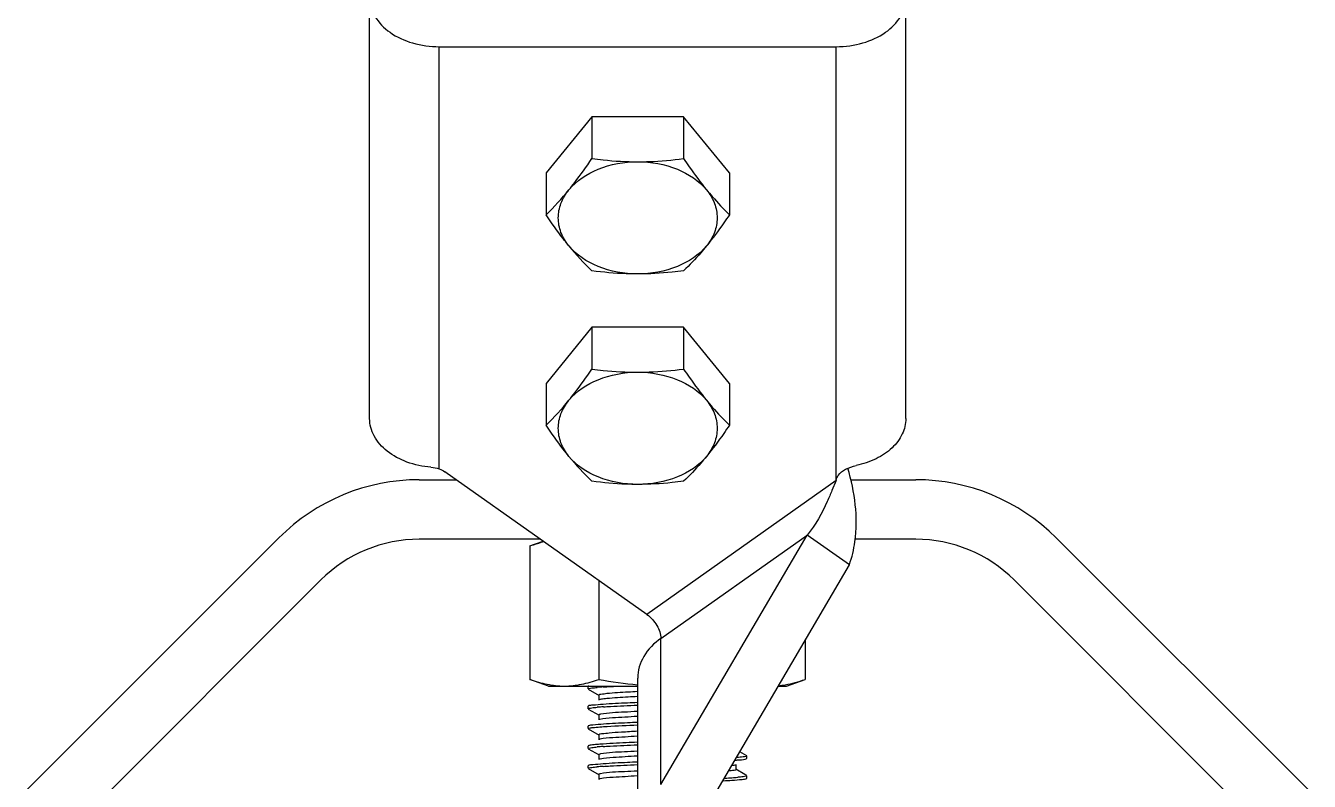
# Model space of a CAD drawing. Extents: x 12300 to 361047, y -1498650 to 1244242.
# Drawn here: x 266639 to 267101.5, y 111568.3 to 111840.9 of the extents above; entities that cross this region are included whole.
import ezdxf

# ---------------------------------------------------------------- set-up
doc = ezdxf.new("R2010")
doc.units = 0
doc.header["$LTSCALE"] = 1000
doc.header["$MEASUREMENT"] = 0
doc.layers.get('0').update_dxf_attribs({"color": 8, "linetype": 'CONTINUOUS'})
doc.layers.add('TEXT', color=3, linetype='CONTINUOUS')

# ---------------------------------------------------------------- blocks, each defined once
blk = doc.blocks.new('KZDJ')
at = {"layer": 'TEXT', "linetype": 'Continuous'}
for p, q in [((2419800.43, 263478.39), (2419800.43, 263697.36)), ((2420041.93, 263478.39), (2420041.93, 263697.36)), ((2419831.74, 263455.69), (2419831.74, 263645.99)), ((2419831.74, 263645.99), (2420010.62, 263645.99)), ((2420010.62, 263450.39), (2420010.62, 263645.99)), ((2419900.52, 263614.37), (2419879.87, 263589.07)), ((2419900.52, 263614.37), (2419900.52, 263595.56)), ((2419941.84, 263614.37), (2419900.52, 263614.37)), ((2419962.49, 263589.07), (2419941.84, 263614.37)), ((2419941.84, 263614.37), (2419941.84, 263595.56)), ((2419879.87, 263589.07), (2419879.87, 263570.26)), ((2419962.49, 263589.07), (2419962.49, 263570.26)), ((2419900.52, 263519.5), (2419879.87, 263494.2)), ((2419900.52, 263519.5), (2419900.52, 263500.69)), ((2419941.84, 263519.5), (2419900.52, 263519.5)), ((2419962.49, 263494.2), (2419941.84, 263519.5)), ((2419941.84, 263519.5), (2419941.84, 263500.69)), ((2419879.87, 263494.2), (2419879.87, 263475.39)), ((2419962.49, 263494.2), (2419962.49, 263475.39)), ((2419925.33, 263390.08), (2419834.36, 263454.4)), ((2419822.79, 263450.81), (2419839.44, 263450.81)), ((2420010.62, 263450.39), (2419925.33, 263390.08)), ((2420010.62, 263450.39), (2420008.68, 263445.93)), ((2420017.11, 263450.81), (2420046.4, 263450.81)), ((2419645.51, 263310.57), (2419759.55, 263424.61)), ((2419931.65, 263313.41), (2419997.53, 263425.86)), ((2419931.65, 263379.28), (2419997.53, 263425.86)), ((2420016.5, 263412.45), (2419997.53, 263425.86)), ((2420109.65, 263424.61), (2420223.69, 263310.57)), ((2419877.39, 263423.97), (2419822.79, 263423.97)), ((2419872.63, 263420.95), (2419878.59, 263423.12)), ((2419872.63, 263420.95), (2419872.63, 263360.81)), ((2420046.4, 263423.97), (2420019, 263423.97)), ((2419950.62, 263299.99), (2420016.5, 263412.45)), ((2419778.52, 263405.64), (2419664.48, 263291.6)), ((2419903.61, 263405.43), (2419903.61, 263360.81)), ((2420204.71, 263291.6), (2420090.67, 263405.64)), ((2419931.65, 263313.41), (2419931.65, 263379.28)), ((2419996.56, 263378.41), (2419996.56, 263360.81)), ((2419921.17, 263127.69), (2419921.17, 263361.39)), ((2419880.93, 263357.79), (2419872.63, 263360.81)), ((2419880.93, 263357.79), (2419921.17, 263357.79)), ((2419898.9, 263357.68), (2419898.82, 263357.58)), ((2419898.82, 263356.47), (2419898.82, 263357.58)), ((2419898.82, 263356.47), (2419898.82, 263357.58)), ((2419898.9, 263356.37), (2419903.76, 263353.56)), ((2419984.48, 263357.79), (2419988.26, 263357.79)), ((2419988.26, 263357.79), (2419996.56, 263360.81)), ((2419903.66, 263353.67), (2419903.66, 263351.43)), ((2419898.9, 263348.74), (2419898.82, 263348.64)), ((2419898.82, 263347.52), (2419898.82, 263348.64)), ((2419898.82, 263347.52), (2419898.82, 263348.64)), ((2419898.9, 263347.42), (2419903.76, 263344.61)), ((2419903.66, 263344.73), (2419903.66, 263342.49)), ((2419898.9, 263339.79), (2419898.82, 263339.69)), ((2419898.82, 263338.58), (2419898.82, 263339.69)), ((2419898.82, 263338.58), (2419898.82, 263339.69)), ((2419898.9, 263338.48), (2419903.76, 263335.67)), ((2419903.66, 263335.78), (2419903.66, 263333.55)), ((2419898.9, 263330.85), (2419898.82, 263330.75)), ((2419898.82, 263329.63), (2419898.82, 263330.75)), ((2419898.82, 263329.63), (2419898.82, 263330.75)), ((2419898.9, 263329.53), (2419903.76, 263326.72)), ((2419903.66, 263326.84), (2419903.66, 263324.6)), ((2419970.29, 263326.38), (2419967.15, 263328.2)), ((2419970.37, 263325.16), (2419970.37, 263326.28)), ((2419970.37, 263325.16), (2419970.37, 263326.28)), ((2419898.9, 263321.9), (2419898.82, 263321.81)), ((2419898.82, 263320.69), (2419898.82, 263321.81)), ((2419898.82, 263320.69), (2419898.82, 263321.81)), ((2419898.9, 263320.59), (2419903.76, 263317.78)), ((2419965.53, 263320.13), (2419965.53, 263322.37)), ((2419970.29, 263325.06), (2419970.37, 263325.16)), ((2419903.66, 263317.89), (2419903.66, 263315.66)), ((2419969.47, 263317.9), (2419965.43, 263320.24)), ((2419970.29, 263317.43), (2419969.47, 263317.9)), ((2419970.29, 263316.12), (2419970.37, 263316.22)), ((2419970.37, 263316.22), (2419970.37, 263317.33)), ((2419970.37, 263316.22), (2419970.37, 263317.33))]:
    blk.add_line(p, q, dxfattribs=at)
for centre, radius, start, end in [((2419790.31, 263663.02), 128.94, 313.9914, 320.77347), ((2419990.08, 263637.72), 128.94, 219.22653, 226.0086), ((2419790.31, 263568.15), 128.94, 313.9914, 320.77347), ((2419990.08, 263542.85), 128.94, 219.22653, 226.0086), ((2419822.79, 263361.36), 89.44, 90, 135), ((2420046.4, 263361.36), 89.44, 45, 90), ((2419822.79, 263361.36), 62.61, 90, 135), ((2420046.4, 263361.36), 62.61, 45, 90), ((2419915.93, 263202.95), 154.75, 93.81338, 94.8058), ((2419916.05, 263192.51), 156.25, 93.78659, 94.80606), ((2419915.81, 263177.6), 153.26, 93.84224, 94.80386), ((2419915.85, 263168.18), 153.74, 93.83235, 94.80499), ((2419941.99, 263636.73), 322.13, 273.1645, 273.8477), ((2419943.13, 263620.01), 304.26, 273.26427, 273.8614), ((2419953.34, 263469.92), 153.82, 273.83253, 274.80333)]:
    blk.add_arc(centre, radius, start, end, dxfattribs=at)
for points, knots in [([(2419800.43, 263668.13), (2419800.43, 263665.2), (2419802.34, 263658.9), (2419809.63, 263651.68), (2419819.88, 263647.05), (2419827.7, 263645.99), (2419831.74, 263645.99)], [0, 0, 0, 0, 0.209473, 0.444657, 0.712023, 1, 1, 1, 1]), ([(2420010.62, 263645.99), (2420014.66, 263645.99), (2420022.48, 263647.05), (2420032.73, 263651.68), (2420040.02, 263658.9), (2420041.93, 263665.2), (2420041.93, 263668.13)], [0, 0, 0, 0, 0.287977, 0.555343, 0.790527, 1, 1, 1, 1]), ([(2419890.2, 263581.48), (2419891.08, 263582.56), (2419894.69, 263587.13), (2419898.05, 263591.89), (2419900.52, 263595.56)], [0, 0, 0, 0, 0.239452, 1, 1, 1, 1]), ([(2419890.2, 263581.48), (2419893.58, 263585.63), (2419903.6, 263592.16), (2419915.11, 263594.13), (2419921.18, 263594.13)], [0, 0, 0, 0, 0.468341, 1, 1, 1, 1]), ([(2419900.52, 263595.56), (2419902.23, 263595.34), (2419909.09, 263594.54), (2419916, 263594.13), (2419921.18, 263594.13)], [0, 0, 0, 0, 0.249182, 1, 1, 1, 1]), ([(2419921.18, 263594.13), (2419922.91, 263594.13), (2419929.82, 263594.26), (2419936.7, 263594.9), (2419941.84, 263595.56)], [0, 0, 0, 0, 0.250767, 1, 1, 1, 1]), ([(2419921.18, 263594.13), (2419927.25, 263594.13), (2419938.76, 263592.16), (2419948.78, 263585.63), (2419952.16, 263581.48)], [0, 0, 0, 0, 0.531659, 1, 1, 1, 1]), ([(2419941.84, 263595.56), (2419942.68, 263594.31), (2419945.97, 263589.51), (2419949.44, 263584.82), (2419952.16, 263581.48)], [0, 0, 0, 0, 0.259411, 1, 1, 1, 1]), ([(2419890.2, 263556.19), (2419888.7, 263558.01), (2419886.29, 263562.01), (2419884.97, 263568.83), (2419886.29, 263575.66), (2419888.7, 263579.66), (2419890.2, 263581.48)], [0, 0, 0, 0, 0.257487, 0.5, 0.742513, 1, 1, 1, 1]), ([(2419952.16, 263581.48), (2419953.01, 263580.44), (2419956.29, 263576.55), (2419959.8, 263572.86), (2419962.49, 263570.26)], [0, 0, 0, 0, 0.264209, 1, 1, 1, 1]), ([(2419952.16, 263581.48), (2419953.65, 263579.66), (2419956.07, 263575.66), (2419957.39, 263568.83), (2419956.07, 263562.01), (2419953.65, 263558.01), (2419952.16, 263556.19)], [0, 0, 0, 0, 0.257487, 0.5, 0.742513, 1, 1, 1, 1]), ([(2419890.2, 263556.19), (2419889.31, 263557.27), (2419885.7, 263561.83), (2419882.34, 263566.59), (2419879.87, 263570.26)], [0, 0, 0, 0, 0.239452, 1, 1, 1, 1]), ([(2419962.49, 263570.26), (2419961.65, 263569.01), (2419958.36, 263564.21), (2419954.89, 263559.52), (2419952.16, 263556.19)], [0, 0, 0, 0, 0.259411, 1, 1, 1, 1]), ([(2419921.18, 263543.54), (2419915.11, 263543.54), (2419903.6, 263545.51), (2419893.58, 263552.04), (2419890.2, 263556.19)], [0, 0, 0, 0, 0.531659, 1, 1, 1, 1]), ([(2419952.16, 263556.19), (2419948.78, 263552.04), (2419938.76, 263545.51), (2419927.25, 263543.54), (2419921.18, 263543.54)], [0, 0, 0, 0, 0.468341, 1, 1, 1, 1]), ([(2419952.16, 263556.19), (2419951.31, 263555.14), (2419948.04, 263551.25), (2419944.53, 263547.56), (2419941.84, 263544.96)], [0, 0, 0, 0, 0.264209, 1, 1, 1, 1]), ([(2419921.18, 263543.54), (2419919.45, 263543.54), (2419912.54, 263543.67), (2419905.65, 263544.3), (2419900.52, 263544.96)], [0, 0, 0, 0, 0.250767, 1, 1, 1, 1]), ([(2419941.84, 263544.96), (2419940.13, 263544.74), (2419933.27, 263543.94), (2419926.36, 263543.54), (2419921.18, 263543.54)], [0, 0, 0, 0, 0.249182, 1, 1, 1, 1]), ([(2419890.2, 263486.62), (2419891.08, 263487.69), (2419894.69, 263492.26), (2419898.05, 263497.02), (2419900.52, 263500.69)], [0, 0, 0, 0, 0.239452, 1, 1, 1, 1]), ([(2419900.52, 263500.69), (2419902.23, 263500.47), (2419909.09, 263499.67), (2419916, 263499.26), (2419921.18, 263499.26)], [0, 0, 0, 0, 0.249182, 1, 1, 1, 1]), ([(2419921.18, 263499.26), (2419922.91, 263499.26), (2419929.82, 263499.39), (2419936.7, 263500.03), (2419941.84, 263500.69)], [0, 0, 0, 0, 0.250767, 1, 1, 1, 1]), ([(2419941.84, 263500.69), (2419942.68, 263499.44), (2419945.97, 263494.64), (2419949.44, 263489.95), (2419952.16, 263486.62)], [0, 0, 0, 0, 0.259411, 1, 1, 1, 1]), ([(2419890.2, 263486.62), (2419893.58, 263490.76), (2419903.6, 263497.29), (2419915.11, 263499.26), (2419921.18, 263499.26)], [0, 0, 0, 0, 0.468341, 1, 1, 1, 1]), ([(2419921.18, 263499.26), (2419927.25, 263499.26), (2419938.76, 263497.29), (2419948.78, 263490.76), (2419952.16, 263486.62)], [0, 0, 0, 0, 0.531659, 1, 1, 1, 1]), ([(2419890.2, 263461.32), (2419888.7, 263463.14), (2419886.29, 263467.14), (2419884.97, 263473.97), (2419886.29, 263480.79), (2419888.7, 263484.79), (2419890.2, 263486.62)], [0, 0, 0, 0, 0.257487, 0.5, 0.742513, 1, 1, 1, 1]), ([(2419952.16, 263486.62), (2419953.01, 263485.57), (2419956.29, 263481.68), (2419959.8, 263477.99), (2419962.49, 263475.39)], [0, 0, 0, 0, 0.264209, 1, 1, 1, 1]), ([(2419952.16, 263486.62), (2419953.65, 263484.79), (2419956.07, 263480.79), (2419957.39, 263473.97), (2419956.07, 263467.14), (2419953.65, 263463.14), (2419952.16, 263461.32)], [0, 0, 0, 0, 0.257487, 0.5, 0.742513, 1, 1, 1, 1]), ([(2419828.03, 263456.41), (2419824.36, 263456.72), (2419817.34, 263458.2), (2419808.31, 263463), (2419802.03, 263469.91), (2419800.43, 263475.69), (2419800.43, 263478.39)], [0, 0, 0, 0, 0.28821, 0.553531, 0.788229, 1, 1, 1, 1]), ([(2420041.93, 263478.39), (2420041.93, 263476.01), (2420040.72, 263470.98), (2420035.79, 263464.61), (2420028.47, 263459.76), (2420022.64, 263457.83), (2420019.54, 263457.17)], [0, 0, 0, 0, 0.215862, 0.450689, 0.713102, 1, 1, 1, 1]), ([(2419890.2, 263461.32), (2419889.31, 263462.4), (2419885.7, 263466.96), (2419882.34, 263471.72), (2419879.87, 263475.39)], [0, 0, 0, 0, 0.239452, 1, 1, 1, 1]), ([(2419962.49, 263475.39), (2419961.65, 263474.14), (2419958.36, 263469.34), (2419954.89, 263464.66), (2419952.16, 263461.32)], [0, 0, 0, 0, 0.259411, 1, 1, 1, 1]), ([(2419921.18, 263448.67), (2419915.11, 263448.67), (2419903.6, 263450.64), (2419893.58, 263457.18), (2419890.2, 263461.32)], [0, 0, 0, 0, 0.531659, 1, 1, 1, 1]), ([(2419952.16, 263461.32), (2419948.78, 263457.18), (2419938.76, 263450.64), (2419927.25, 263448.67), (2419921.18, 263448.67)], [0, 0, 0, 0, 0.468341, 1, 1, 1, 1]), ([(2419952.16, 263461.32), (2419951.31, 263460.28), (2419948.04, 263456.38), (2419944.53, 263452.69), (2419941.84, 263450.09)], [0, 0, 0, 0, 0.264209, 1, 1, 1, 1]), ([(2420010.62, 263450.39), (2420010.71, 263451.21), (2420011.61, 263453.42), (2420014.93, 263455.84), (2420017.91, 263456.83), (2420019.54, 263457.17)], [0, 0, 0, 0, 0.208141, 0.577605, 1, 1, 1, 1]), ([(2420016.5, 263412.45), (2420017.71, 263415.79), (2420021.03, 263430.18), (2420019.01, 263445.34), (2420015.81, 263455.98)], [0, 0, 0, 0, 0.242556, 1, 1, 1, 1]), ([(2419921.18, 263448.67), (2419919.45, 263448.67), (2419912.54, 263448.8), (2419905.65, 263449.43), (2419900.52, 263450.09)], [0, 0, 0, 0, 0.250767, 1, 1, 1, 1]), ([(2419941.84, 263450.09), (2419940.13, 263449.87), (2419933.27, 263449.07), (2419926.36, 263448.67), (2419921.18, 263448.67)], [0, 0, 0, 0, 0.249182, 1, 1, 1, 1]), ([(2420008.68, 263445.93), (2420007.99, 263444.29), (2420005, 263437.25), (2420001.26, 263430.41), (2419997.53, 263425.86)], [0, 0, 0, 0, 0.231709, 1, 1, 1, 1]), ([(2419872.63, 263420.95), (2419873.15, 263421.14), (2419875.23, 263421.87), (2419877.35, 263422.49), (2419878.96, 263422.87)], [0, 0, 0, 0, 0.252515, 1, 1, 1, 1]), ([(2419925.33, 263390.08), (2419927.15, 263388.79), (2419929.97, 263385.46), (2419931.65, 263381.31), (2419931.65, 263379.28)], [0, 0, 0, 0, 0.525314, 1, 1, 1, 1]), ([(2419931.65, 263379.28), (2419928.58, 263377.11), (2419923.34, 263371.94), (2419921.17, 263364.75), (2419921.17, 263361.39)], [0, 0, 0, 0, 0.528923, 1, 1, 1, 1]), ([(2419872.63, 263360.81), (2419875.14, 263359.89), (2419880.22, 263358.37), (2419885.51, 263357.79), (2419888.12, 263357.79)], [0, 0, 0, 0, 0.506411, 1, 1, 1, 1]), ([(2419888.12, 263357.79), (2419890.73, 263357.79), (2419896.02, 263358.37), (2419901.1, 263359.89), (2419903.61, 263360.81)], [0, 0, 0, 0, 0.493589, 1, 1, 1, 1]), ([(2419898.82, 263356.47), (2419898.82, 263356.63), (2419899.67, 263356.73), (2419900.11, 263356.85), (2419900.54, 263356.91)], [0, 0, 0, 0, 0.271556, 1, 1, 1, 1]), ([(2419899.18, 263357.79), (2419899.13, 263357.77), (2419899.03, 263357.74), (2419898.94, 263357.7), (2419898.9, 263357.68)], [0, 0, 0, 0, 0.575094, 1, 1, 1, 1]), ([(2419905.63, 263357.36), (2419906.19, 263357.4), (2419908.69, 263357.56), (2419911.19, 263357.69), (2419913.14, 263357.79)], [0, 0, 0, 0, 0.220803, 1, 1, 1, 1]), ([(2419921.04, 263355.26), (2419919.65, 263355.19), (2419915.06, 263354.94), (2419910.46, 263354.68), (2419907.27, 263354.37)], [0, 0, 0, 0, 0.30396, 1, 1, 1, 1]), ([(2419984.59, 263357.95), (2419985.59, 263358.05), (2419989.67, 263358.6), (2419993.65, 263359.75), (2419996.56, 263360.81)], [0, 0, 0, 0, 0.246296, 1, 1, 1, 1]), ([(2419905.63, 263349.53), (2419904.08, 263349.43), (2419901.89, 263349.12), (2419899.51, 263349.09), (2419898.9, 263348.74)], [0, 0, 0, 0, 0.690495, 1, 1, 1, 1]), ([(2419907.27, 263354.37), (2419906.37, 263354.28), (2419905.53, 263354), (2419903.66, 263354), (2419903.66, 263353.67)], [0, 0, 0, 0, 0.734942, 1, 1, 1, 1]), ([(2419907.27, 263352.13), (2419906.83, 263352.09), (2419905.67, 263351.92), (2419904.4, 263351.92), (2419903.76, 263351.55)], [0, 0, 0, 0, 0.376921, 1, 1, 1, 1]), ([(2419921.05, 263350.32), (2419919.56, 263350.26), (2419914.43, 263350.03), (2419909.29, 263349.78), (2419905.63, 263349.53)], [0, 0, 0, 0, 0.288536, 1, 1, 1, 1]), ([(2419921.04, 263353.02), (2419919.65, 263352.95), (2419915.06, 263352.7), (2419910.46, 263352.44), (2419907.27, 263352.13)], [0, 0, 0, 0, 0.30396, 1, 1, 1, 1]), ([(2419898.82, 263347.52), (2419898.82, 263347.68), (2419899.68, 263347.79), (2419900.12, 263347.91), (2419900.55, 263347.97)], [0, 0, 0, 0, 0.271401, 1, 1, 1, 1]), ([(2419904.41, 263345.04), (2419904.22, 263345), (2419903.99, 263344.95), (2419903.66, 263344.81), (2419903.66, 263344.73)], [0, 0, 0, 0, 0.704936, 1, 1, 1, 1]), ([(2419921.02, 263344.08), (2419917.26, 263343.89), (2419911.64, 263343.42), (2419905.89, 263343.25), (2419904.06, 263342.72)], [0, 0, 0, 0, 0.662973, 1, 1, 1, 1]), ([(2419921.02, 263346.32), (2419919.07, 263346.22), (2419913.54, 263345.85), (2419907.94, 263345.78), (2419904.41, 263345.04)], [0, 0, 0, 0, 0.350691, 1, 1, 1, 1]), ([(2419905.73, 263348.42), (2419906.78, 263348.49), (2419911.89, 263348.8), (2419916.99, 263349.03), (2419921.04, 263349.2)], [0, 0, 0, 0, 0.207236, 1, 1, 1, 1]), ([(2419898.82, 263338.58), (2419898.82, 263338.71), (2419899.48, 263338.83), (2419899.83, 263338.92), (2419900.17, 263338.97)], [0, 0, 0, 0, 0.275887, 1, 1, 1, 1]), ([(2419905.73, 263340.59), (2419904.15, 263340.49), (2419901.93, 263340.18), (2419899.52, 263340.15), (2419898.9, 263339.79)], [0, 0, 0, 0, 0.690745, 1, 1, 1, 1]), ([(2419900.17, 263338.97), (2419900.42, 263339.01), (2419901.73, 263339.17), (2419903.04, 263339.28), (2419904.11, 263339.36)], [0, 0, 0, 0, 0.19121, 1, 1, 1, 1]), ([(2419904.06, 263342.72), (2419904, 263342.7), (2419903.9, 263342.67), (2419903.8, 263342.63), (2419903.76, 263342.6)], [0, 0, 0, 0, 0.573187, 1, 1, 1, 1]), ([(2419904.11, 263339.36), (2419905.22, 263339.44), (2419910.86, 263339.81), (2419916.52, 263340.07), (2419921.06, 263340.26)], [0, 0, 0, 0, 0.196383, 1, 1, 1, 1]), ([(2419921.04, 263341.38), (2419919.57, 263341.31), (2419914.46, 263341.09), (2419909.36, 263340.84), (2419905.73, 263340.59)], [0, 0, 0, 0, 0.288055, 1, 1, 1, 1]), ([(2419921, 263337.37), (2419918.62, 263337.25), (2419914.53, 263336.96), (2419908.73, 263336.78), (2419906.08, 263336.1), (2419903.66, 263336.2), (2419903.66, 263335.78)], [0, 0, 0, 0, 0.409, 0.726331, 0.927829, 1, 1, 1, 1]), ([(2419904.16, 263333.8), (2419904.08, 263333.78), (2419903.94, 263333.74), (2419903.81, 263333.69), (2419903.76, 263333.66)], [0, 0, 0, 0, 0.585747, 1, 1, 1, 1]), ([(2419921.06, 263332.43), (2419919.38, 263332.36), (2419913.73, 263332.11), (2419908.07, 263331.84), (2419904.11, 263331.53)], [0, 0, 0, 0, 0.297382, 1, 1, 1, 1]), ([(2419921, 263335.13), (2419917.31, 263334.94), (2419911.72, 263334.52), (2419906.04, 263334.28), (2419904.16, 263333.8)], [0, 0, 0, 0, 0.656169, 1, 1, 1, 1]), ([(2419898.82, 263329.63), (2419898.82, 263329.79), (2419899.67, 263329.9), (2419900.1, 263330.02), (2419900.53, 263330.07)], [0, 0, 0, 0, 0.271616, 1, 1, 1, 1]), ([(2419900.17, 263331.14), (2419899.89, 263331.1), (2419899.47, 263331.03), (2419899.04, 263330.93), (2419898.9, 263330.85)], [0, 0, 0, 0, 0.640091, 1, 1, 1, 1]), ([(2419904.11, 263331.53), (2419903.7, 263331.5), (2419902.39, 263331.4), (2419901.07, 263331.27), (2419900.17, 263331.14)], [0, 0, 0, 0, 0.30771, 1, 1, 1, 1]), ([(2419904.45, 263327.16), (2419904.25, 263327.12), (2419904.02, 263327.07), (2419903.66, 263326.92), (2419903.66, 263326.84)], [0, 0, 0, 0, 0.706178, 1, 1, 1, 1]), ([(2419920.98, 263328.42), (2419919.05, 263328.33), (2419913.55, 263327.97), (2419907.97, 263327.88), (2419904.45, 263327.16)], [0, 0, 0, 0, 0.349431, 1, 1, 1, 1]), ([(2419905.54, 263330.52), (2419906.6, 263330.59), (2419911.77, 263330.91), (2419916.95, 263331.14), (2419921.06, 263331.32)], [0, 0, 0, 0, 0.206065, 1, 1, 1, 1]), ([(2419970.37, 263326.28), (2419970.37, 263326.12), (2419969.52, 263326.01), (2419969.09, 263325.89), (2419968.65, 263325.84)], [0, 0, 0, 0, 0.271584, 1, 1, 1, 1]), ([(2419898.82, 263320.69), (2419898.82, 263320.85), (2419899.67, 263320.96), (2419900.1, 263321.07), (2419900.53, 263321.13)], [0, 0, 0, 0, 0.271628, 1, 1, 1, 1]), ([(2419905.54, 263322.69), (2419904, 263322.59), (2419901.85, 263322.29), (2419899.5, 263322.25), (2419898.9, 263321.9)], [0, 0, 0, 0, 0.690212, 1, 1, 1, 1]), ([(2419904.28, 263324.89), (2419904.17, 263324.86), (2419904, 263324.82), (2419903.82, 263324.75), (2419903.76, 263324.71)], [0, 0, 0, 0, 0.596703, 1, 1, 1, 1]), ([(2419920.98, 263326.19), (2419917.36, 263326), (2419911.8, 263325.61), (2419906.19, 263325.33), (2419904.28, 263324.89)], [0, 0, 0, 0, 0.649558, 1, 1, 1, 1]), ([(2419921.06, 263323.49), (2419919.56, 263323.43), (2419914.39, 263323.2), (2419909.21, 263322.94), (2419905.54, 263322.69)], [0, 0, 0, 0, 0.289063, 1, 1, 1, 1]), ([(2419905.57, 263321.58), (2419906.63, 263321.65), (2419911.79, 263321.96), (2419916.95, 263322.2), (2419921.05, 263322.37)], [0, 0, 0, 0, 0.206277, 1, 1, 1, 1]), ([(2419965.43, 263322.25), (2419965.27, 263322.16), (2419964.75, 263322.04), (2419964.23, 263321.95), (2419963.9, 263321.9)], [0, 0, 0, 0, 0.35782, 1, 1, 1, 1]), ([(2419965.2, 263324.39), (2419965.86, 263324.44), (2419967.53, 263324.65), (2419969.38, 263324.54), (2419970.29, 263325.06)], [0, 0, 0, 0, 0.387145, 1, 1, 1, 1]), ([(2419904.48, 263318.22), (2419904.28, 263318.18), (2419904.03, 263318.12), (2419903.66, 263317.98), (2419903.66, 263317.89)], [0, 0, 0, 0, 0.707247, 1, 1, 1, 1]), ([(2419904.29, 263315.94), (2419904.18, 263315.92), (2419904, 263315.87), (2419903.82, 263315.81), (2419903.76, 263315.77)], [0, 0, 0, 0, 0.597162, 1, 1, 1, 1]), ([(2419920.97, 263317.24), (2419917.35, 263317.06), (2419911.81, 263316.66), (2419906.2, 263316.38), (2419904.29, 263315.94)], [0, 0, 0, 0, 0.649158, 1, 1, 1, 1]), ([(2419920.97, 263319.48), (2419919.05, 263319.38), (2419913.56, 263319.03), (2419908.01, 263318.93), (2419904.48, 263318.22)], [0, 0, 0, 0, 0.348434, 1, 1, 1, 1]), ([(2419965.53, 263320.13), (2419965.53, 263319.81), (2419963.74, 263319.8), (2419962.92, 263319.53), (2419962.05, 263319.45)], [0, 0, 0, 0, 0.265324, 1, 1, 1, 1]), ([(2419963.61, 263315.33), (2419965.15, 263315.43), (2419967.32, 263315.73), (2419969.68, 263315.77), (2419970.29, 263316.12)], [0, 0, 0, 0, 0.690319, 1, 1, 1, 1]), ([(2419970.37, 263317.33), (2419970.37, 263317.17), (2419969.51, 263317.06), (2419969.08, 263316.95), (2419968.65, 263316.89)], [0, 0, 0, 0, 0.271518, 1, 1, 1, 1])]:
    blk.add_open_spline(points, degree=3, knots=knots, dxfattribs=at)
for points in [[(2419828.03, 263456.41), (2419829.29, 263456.31), (2419830.54, 263456.07), (2419831.74, 263455.69)], [(2419831.74, 263455.69), (2419832.66, 263455.39), (2419833.56, 263454.97), (2419834.36, 263454.4)], [(2419900.54, 263356.91), (2419901.34, 263357.01), (2419902.15, 263357.09), (2419902.96, 263357.16)], [(2419903.61, 263360.81), (2419909.42, 263359.75), (2419915.29, 263358.91), (2419921.17, 263358.39)], [(2419900.55, 263347.97), (2419901.35, 263348.07), (2419902.15, 263348.14), (2419902.95, 263348.21)], [(2419900.53, 263330.07), (2419901.34, 263330.18), (2419902.16, 263330.26), (2419902.97, 263330.33)], [(2419900.53, 263321.13), (2419901.34, 263321.24), (2419902.15, 263321.31), (2419902.97, 263321.38)], [(2419968.65, 263325.84), (2419967.76, 263325.72), (2419966.86, 263325.64), (2419965.97, 263325.56)], [(2419968.65, 263316.89), (2419967.84, 263316.79), (2419967.03, 263316.71), (2419966.22, 263316.64)]]:
    blk.add_open_spline(points, degree=3, dxfattribs=at)

msp = doc.modelspace()

# ---------------------------------------------------------------- block references
at = {"color": 3, "xscale": 0.8000000000465661, "yscale": 0.8000000000465661, "zscale": 0.8000000000465661}
msp.add_blockref('KZDJ', (-1669077.44, -99083.53), dxfattribs=at)

doc.saveas('drawing.dxf')
